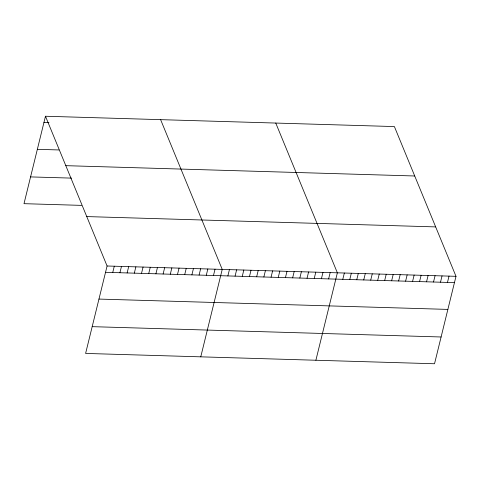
<?xml version="1.0" encoding="UTF-8"?>
<svg xmlns="http://www.w3.org/2000/svg" width="480" height="480" viewBox="0 0 480 480"><rect width="100%" height="100%" fill="white"/><g stroke="black" fill="none" stroke-linecap="round" stroke-linejoin="round"><path stroke-width="0.72" d="M45.474 116.244L107.088 265.998L85.608 353.43L434.526 363.756L456 276.324L394.392 126.57L45.474 116.244L24 203.676L81.57 205.38M112.734 272.52L114.282 266.214M119.928 272.73L121.476 266.424M127.128 272.946L128.676 266.64M134.322 273.156L135.87 266.85M141.516 273.372L143.07 267.066M148.716 273.582L150.264 267.276M155.91 273.798L157.458 267.492M163.11 274.008L164.658 267.702M170.304 274.224L171.852 267.918M177.498 274.434L179.052 268.128M184.698 274.65L186.246 268.344M191.892 274.86L193.44 268.554M199.092 275.076L200.64 268.77M206.286 275.286L207.834 268.98M213.48 275.502L215.028 269.196M200.754 356.838L222.228 269.406L160.614 119.652M227.874 275.928L229.422 269.622M235.074 276.138L236.622 269.832M242.268 276.348L243.816 270.048M249.462 276.564L251.01 270.258M256.662 276.774L258.21 270.474M263.856 276.99L265.404 270.684M271.056 277.2L272.604 270.9M278.25 277.416L279.798 271.11M285.444 277.626L286.992 271.326M292.644 277.842L294.192 271.536M299.838 278.052L301.386 271.752M307.032 278.268L308.586 271.962M314.232 278.478L315.78 272.178M321.426 278.694L322.974 272.388M328.626 278.904L330.174 272.604M315.894 360.246L337.368 272.814L275.76 123.06M342.798 279.324L344.346 273.018M349.776 279.534L351.324 273.228M356.754 279.738L358.302 273.432M363.732 279.942L365.28 273.642M370.71 280.152L372.258 273.846M377.688 280.356L379.236 274.05M384.666 280.566L386.22 274.26M391.644 280.77L393.198 274.464M398.622 280.98L400.176 274.674M405.606 281.184L407.154 274.878M412.584 281.388L414.132 275.088M419.562 281.598L421.11 275.292M426.54 281.802L428.088 275.496M433.518 282.012L435.066 275.706M440.496 282.216L442.044 275.91M447.474 282.42L449.022 276.12M43.926 122.55L48.966 122.7M37.35 149.322L58.938 149.958M65.808 165.666L414.72 175.986M30.576 176.904L71.592 178.116M86.754 216.582L435.666 226.902M107.088 265.998L456 276.324M105.534 272.304L454.452 282.63M98.964 299.076L447.876 309.402M92.184 326.658L441.102 336.984"/></g></svg>
